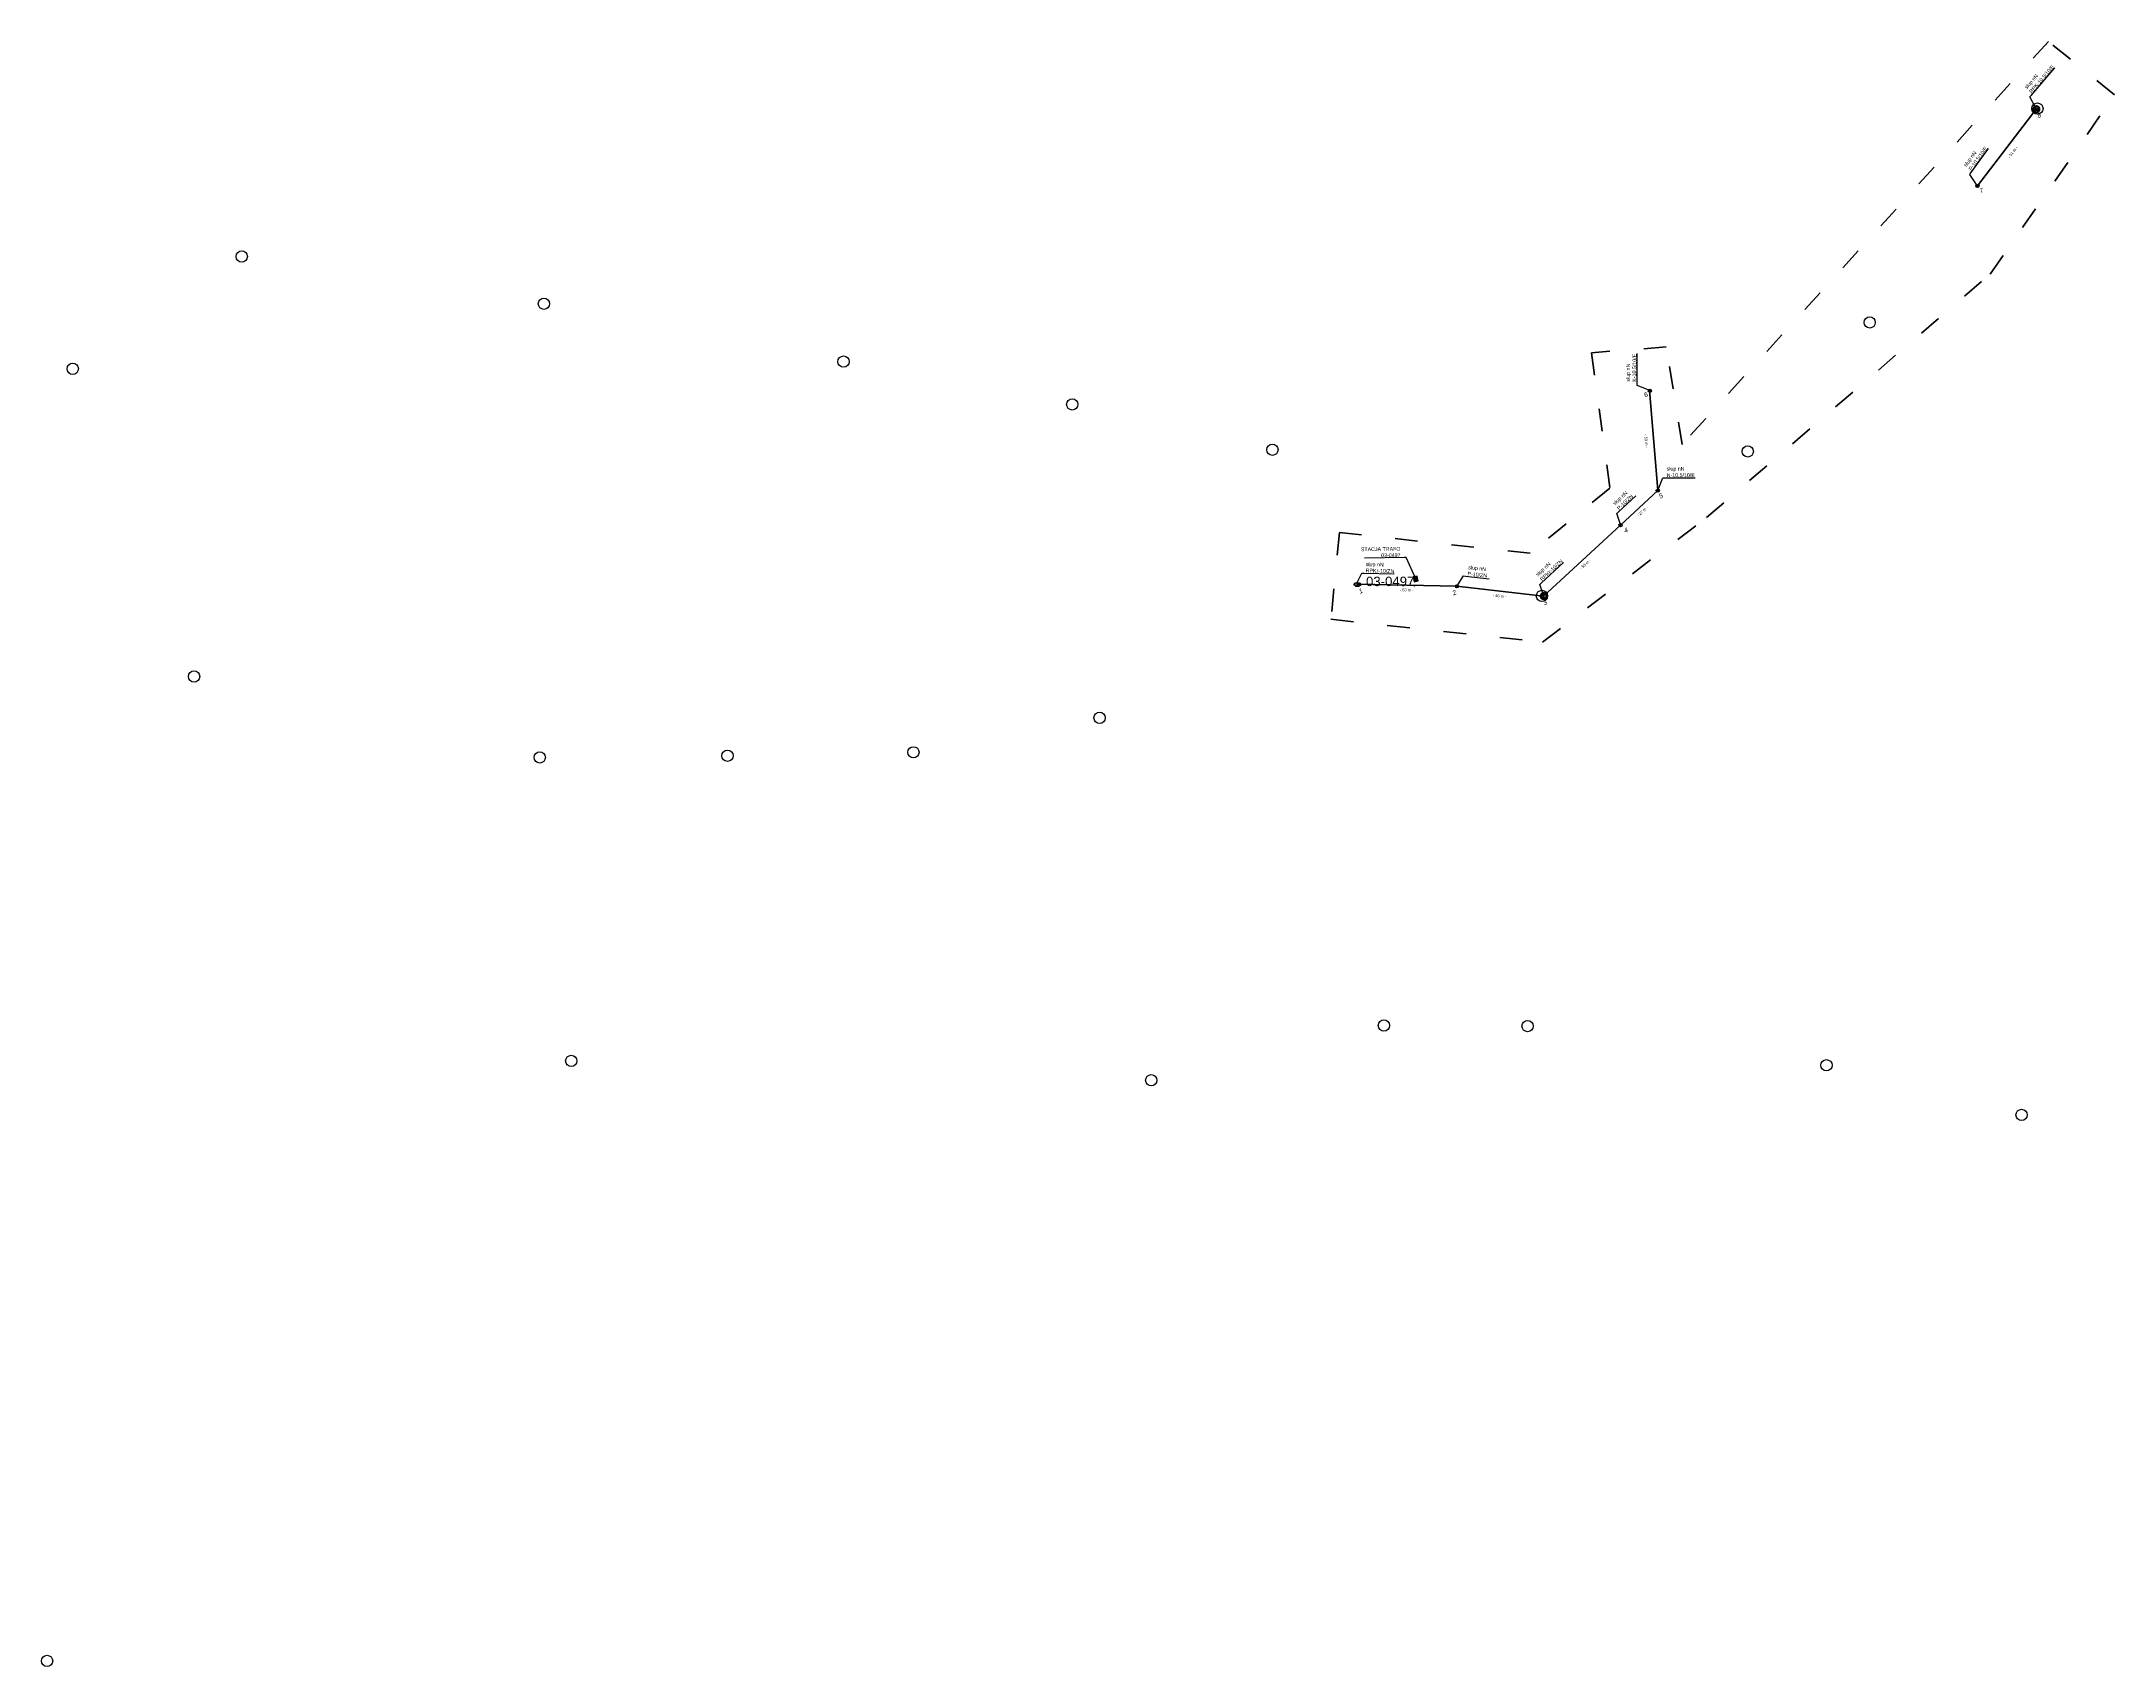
# Model space of a CAD drawing. Header units: metres. Extents: x 5772289 to 7530543, y 5762751 to 5793884.
# Drawn here: x 7527831 to 7528929, y 5786960 to 5787821 of the extents above; entities that cross this region are included whole.
import ezdxf
from ezdxf import colors
from ezdxf.entities.mleader import LeaderData, LeaderLine
from ezdxf.enums import TextEntityAlignment as Align
from ezdxf.math import Vec2, Vec3

# ---------------------------------------------------------------- set-up
doc = ezdxf.new("R2010")
doc.units = ezdxf.units.M
doc.linetypes.add('GCAD_ISO03W100', pattern=[30, 12, -18])
for name, color, linetype, lineweight in [('!tele', 30, 'Continuous', 50), ('!trafo', 6, 'GCAD_ISO03W100', 50), ('00_Mufa', 3, 'Continuous', 30), ('_MM LINIA Sn', 40, 'Continuous', 30), ('_numery', 7, 'Continuous', 40), ('trafo otwock2|Survey_Point_Text_Name', 7, 'Continuous', 0)]:
    doc.layers.add(name, color=color, linetype=linetype, lineweight=lineweight)
doc.layers.add('_arkusze model', color=7, linetype='Continuous', lineweight=50, plot=False)
for name, color, linetype in [('_MM mufy', 3, 'Continuous'), ('_MM opisy', 7, 'Continuous'), ('_MM slupy', 5, 'Continuous'), ('_mm trafo', 3, 'Continuous'), ('DIM', 7, 'Continuous')]:
    doc.layers.add(name, color=color, linetype=linetype)
doc.styles.get("Standard").update_dxf_attribs({"font": 'arial.ttf'})
doc.dimstyles.new('opis linie', dxfattribs={"dimtxt": 1.5, "dimasz": 0.18, "dimexe": 0.18, "dimexo": 0.0625, "dimgap": 2.5, "dimtad": 4, "dimdec": 0, "dimzin": 0, "dimdsep": 46, "dimtxsty": 'Standard', "dimcen": 0.09, "dimse1": 1, "dimse2": 1, "dimsd1": 1, "dimsd2": 1, "dimclrt": 256, "dimadec": 0, "dimazin": 0, "dimtfac": 1, "dimtdec": 0, "dimtofl": 0, "dimtmove": 0, "dimatfit": 3, "dimfxl": 1, "dimtfill": 1, "dimtolj": 1, "dimtzin": 0, "dimarcsym": 0})

# ---------------------------------------------------------------- blocks, each defined once
blk = doc.blocks.new('trafo')
at = {"layer": '_mm trafo'}
h = blk.add_hatch(color=256, dxfattribs=at)
h.dxf.hatch_style = 1
h.paths.add_polyline_path([(-1.2, 1), (-0.5, -1.5), (1.6, -1), (1, 1.6)])
at = {"layer": '_MM LINIA Sn', "color": 2, "lineweight": 60}
for p, q in [((0.6, 0), (-0.4, 0.9)), ((-0.3, -0.2), (0.6, 0)), ((0.6, -0.9), (-0.3, -0.2)), ((0.6, -0.7), (0.4, -0.9)), ((0.4, -0.9), (0.6, -0.9)), ((0.6, -0.9), (0.6, -0.7))]:
    blk.add_line(p, q, dxfattribs=at)
at = {"layer": '_mm trafo', "flags": 128}
blk.add_lwpolyline([(-0.5, -1.5), (1.6, -1), (1, 1.6), (-1.2, 1), (-0.5, -1.5)], close=True, dxfattribs=at)
blk = doc.blocks.new('ZN')
at = {"layer": '_MM slupy', "transparency": 33554687}
h = blk.add_hatch(color=256, dxfattribs=at)
h.dxf.hatch_style = 1
h.paths.add_polyline_path([(0, -0.9), (0, 0.9, 1)])
at = {"layer": '_MM slupy'}
blk.add_circle((0, 0), 0.857, dxfattribs=at)
blk = doc.blocks.new('trafo otwock2|NULL-flatten-267')
at = {"color": 2, "linetype": 'Continuous', "lineweight": 0}
blk.add_point((0, 0), dxfattribs=at)
blk = doc.blocks.new('trafo otwock2-flatten-1')
at = {"layer": '!tele'}
blk.add_blockref('trafo otwock2|NULL-flatten-267', (7528558.11428, 5787532.69556), dxfattribs=at)
at = {"layer": 'trafo otwock2|Survey_Point_Text_Name', "color": 3, "linetype": 'Continuous', "lineweight": 53}
blk.add_text('03-0497', height=5, dxfattribs=at).set_placement((7528558.11428, 5787532.69556), align=Align.RIGHT)
blk = doc.blocks.new('*D3356')
at = {"layer": 'DIM', "insert": (7528875.2, 5787762.7), "char_height": 1.5, "attachment_point": 5, "rotation": 52.6673, "bg_fill": 3, "box_fill_scale": 1.1, "bg_fill_color": 9, "bg_fill_true_color": 13158600, "bg_fill_transparency": 0}
blk.add_mtext('\\A1;- 51 m -', dxfattribs=at)
blk = doc.blocks.new('*D3357')
at = {"layer": 'DIM', "insert": (7528681, 5787609.6), "char_height": 1.5, "attachment_point": 5, "rotation": 274.6898, "bg_fill": 3, "box_fill_scale": 1.1, "bg_fill_color": 9, "bg_fill_true_color": 13158600, "bg_fill_transparency": 0}
blk.add_mtext('\\A1;- 53 m -', dxfattribs=at)
blk = doc.blocks.new('*D3358')
at = {"layer": 'DIM', "insert": (7528679, 5787572.3), "char_height": 1.5, "attachment_point": 5, "rotation": 42.7418, "bg_fill": 3, "box_fill_scale": 1.1, "bg_fill_color": 9, "bg_fill_true_color": 13158600, "bg_fill_transparency": 0}
blk.add_mtext('\\A1;- 27 m -', dxfattribs=at)
blk = doc.blocks.new('*D3359')
at = {"layer": 'DIM', "insert": (7528648.7, 5787544.3), "char_height": 1.5, "attachment_point": 5, "rotation": 42.6729, "bg_fill": 3, "box_fill_scale": 1.1, "bg_fill_color": 9, "bg_fill_true_color": 13158600, "bg_fill_transparency": 0}
blk.add_mtext('\\A1;- 55 m -', dxfattribs=at)
blk = doc.blocks.new('*D3360')
at = {"layer": 'DIM', "insert": (7528603.3, 5787527.5), "char_height": 1.5, "attachment_point": 5, "rotation": 353.5, "bg_fill": 3, "box_fill_scale": 1.1, "bg_fill_color": 9, "bg_fill_true_color": 13158600, "bg_fill_transparency": 0}
blk.add_mtext('\\A1;- 46 m -', dxfattribs=at)
blk = doc.blocks.new('*D3361')
at = {"layer": 'DIM', "insert": (7528554, 5787530.7), "char_height": 1.5, "attachment_point": 5, "rotation": 358.7309, "bg_fill": 3, "box_fill_scale": 1.1, "bg_fill_color": 9, "bg_fill_true_color": 13158600, "bg_fill_transparency": 0}
blk.add_mtext('\\A1;- 53 m -', dxfattribs=at)
blk = doc.blocks.new('R')
at = {"layer": '_MM slupy', "transparency": 33554687}
h = blk.add_hatch(color=256, dxfattribs=at)
h.dxf.hatch_style = 1
h.paths.add_polyline_path([(-0.9, -0.9), (-0.9, 0.9, 1)])
h = blk.add_hatch(color=256, dxfattribs=at)
h.dxf.hatch_style = 1
h.paths.add_polyline_path([(0.9, 0.9), (0.9, -0.9, 1)])
at = {"layer": '_MM slupy'}
for points in [[(-0.9, 0.9), (0.9, 0.9)], [(-0.9, -0.9), (0.9, -0.9)]]:
    blk.add_lwpolyline(points, dxfattribs=at)
for centre in [(-0.9, 0), (0.9, 0)]:
    blk.add_circle(centre, 0.857, dxfattribs=at)
blk = doc.blocks.new('E')
at = {"layer": '_MM slupy'}
h = blk.add_hatch(color=256, dxfattribs=at)
h.dxf.hatch_style = 1
h.paths.add_polyline_path([(0.3, 0.4, 1), (-0.3, -0.4, 1)])
for radius in [0.857, 0.457]:
    blk.add_circle((0, 0), radius, dxfattribs=at)
blk = doc.blocks.new('mufa')
at = {"layer": '_MM mufy'}
h = blk.add_hatch(color=256, dxfattribs=at)
h.dxf.hatch_style = 1
h.paths.add_polyline_path([(2.2, 0.1, 1), (-2.1, -0.1, 1)])
h.paths.add_polyline_path([(-1.1, 0, -1), (1.2, 0.1, -1)], flags=16)
h.paths.add_polyline_path([(-0.8, 0, -1), (0.9, 0.1, -1)], flags=0)
blk = doc.blocks.new('q')
at = {"layer": '_MM slupy'}
blk.add_blockref('ZN', (0, 0), dxfattribs=at)
at = {"layer": '_MM opisy'}
ml = blk.add_multileader_mtext('Standard', dxfattribs=at)
ml.set_content('\\pxql;słup nN\\PP-10/ZN', color=256)
ml.set_leader_properties()
ml.build(insert=Vec2(0, 0))
ml.multileader.update_dxf_attribs({"has_text_frame": 1, "text_left_attachment_type": 5, "text_right_attachment_type": 5, "dogleg_length": 1, "arrow_head_size": 1})
ctx = ml.context
ctx.base_point, ctx.char_height, ctx.arrow_head_size, ctx.landing_gap_size, ctx.plane_origin = Vec3(3.8, 5.9), 2, 1, 1, Vec3(1.7, -1.4)
ctx.left_attachment, ctx.right_attachment = 5, 5
notes = []
notes.append((ctx, [(0, (1, 1, 0), (2.8, 5.9), (1, 0), 1, [(0, [(0, 0), (2.8, 5.9)], 0, [])])]))
ctx.mtext.insert, ctx.mtext.flow_direction = Vec3(4.8, 11.7), 5
ctx.mtext.has_bg_fill, ctx.mtext.bg_color, ctx.mtext.bg_scale_factor, ctx.mtext.bg_transparency, ctx.mtext.use_window_bg_color = 1, -1023410175, 1, 0, 1
for ctx, leaders in notes:
    for number, flags, end, landing, length, lines in leaders:
        leader = LeaderData()
        leader.index, (leader.has_last_leader_line, leader.has_dogleg_vector, leader.attachment_direction) = number, flags
        leader.last_leader_point, leader.dogleg_vector, leader.dogleg_length = Vec3(end), Vec3(landing), length
        for number, points, colour, breaks in lines:
            line = LeaderLine()
            line.index, line.vertices, line.color, line.breaks = number, Vec3.list(points), colors.encode_raw_color(colour), breaks
            leader.lines.append(line)
        ctx.leaders.append(leader)

msp = doc.modelspace()

# ---------------------------------------------------------------- linework, layer by layer
at = {"layer": '!tele'}
msp.add_lwpolyline([(7528856.5, 5787744.8), (7528887.6, 5787785.5)], dxfattribs=at)
at = {"layer": '!trafo'}
msp.add_lwpolyline([(7528518.4, 5787561.1), (7528513.9, 5787515.1), (7528626, 5787503), (7528713, 5787569.1), (7528863.3, 5787698.1), (7528929.2, 5787793.1), (7528894.1, 5787821.4), (7528700, 5787607.7), (7528691.6, 5787659.5), (7528652, 5787656.4), (7528661.7, 5787584.7), (7528619.5, 5787550.1)], close=True, dxfattribs=at)
at = {"layer": '00_Mufa'}
for centre in [(7528888.3, 5787785.8), (7527936.7, 5787707.4), (7528096.8, 5787682.4), (7528799.4, 5787672.5), (7527847.1, 5787647.9), (7528255.6, 5787651.7), (7528376.8, 5787629), (7528482.9, 5787605), (7528734.8, 5787604.1), (7528625.7, 5787527.5), (7527911.4, 5787484.8), (7528391.3, 5787462.9), (7528094.6, 5787441.9), (7528194.1, 5787442.8), (7528292.6, 5787444.6), (7528542, 5787299.8), (7528618.1, 5787299.5), (7528111.3, 5787281), (7528776.5, 5787278.7), (7528418.7, 5787270.8), (7528879.9, 5787252.4), (7527833.5, 5786963)]:
    msp.add_circle(centre, 3, dxfattribs=at)

# ---------------------------------------------------------------- block references
at = {"layer": '_arkusze model', "rotation": 357.3066721443945}
msp.add_blockref('trafo', (7528558.6, 5787536.5), dxfattribs=at)

# ---------------------------------------------------------------- next in the draw order: block references
for p, rotation in [((7528667.4, 5787565), 42.74178743081096), ((7528580.7, 5787532.6), 353.5000456583916)]:
    msp.add_blockref('q', p, dxfattribs=dict(rotation=rotation))

# ---------------------------------------------------------------- next in the draw order: leaders
at = {"layer": '_mm trafo', "color": 3}
ml = msp.add_multileader_mtext('Standard', dxfattribs=at)
ml.set_content('STACJA TRAFO\\P03-0497', color=3)
ml.set_leader_properties()
ml.build(insert=Vec2(0, 0))
ml.multileader.update_dxf_attribs({"has_text_frame": 1, "text_left_attachment_type": 5, "text_right_attachment_type": 5, "dogleg_length": 1, "arrow_head_size": 1.5})
ctx = ml.context
ctx.base_point, ctx.char_height, ctx.arrow_head_size, ctx.plane_origin, ctx.plane_x_axis, ctx.plane_y_axis = Vec3(7528528.1, 5787547.4), 2, 1.5, Vec3(7528562.8, 5787504.4), Vec3(0.999891, 0.014731), Vec3(-0.014731, 0.999891)
ctx.left_attachment, ctx.right_attachment, ctx.text_align_type, ctx.attachment_type = 5, 5, 2, 2
notes = []
notes.append((ctx, [(0, (1, 1, 0), (7528553.8, 5787547.8), (-0.999891, -0.014731), 1, [(0, [(7528559.5, 5787535.2)], 0, [])])]))
ctx.mtext.insert, ctx.mtext.text_direction, ctx.mtext.rotation, ctx.mtext.alignment, ctx.mtext.flow_direction = Vec3(7528550.7, 5787553.5), Vec3(0.999891, 0.014731), 6.129723, 3, 5
ctx.mtext.has_bg_fill, ctx.mtext.bg_color, ctx.mtext.bg_scale_factor, ctx.mtext.bg_transparency, ctx.mtext.use_window_bg_color = 1, -1073741824, 1, 0, 1
for ctx, leaders in notes:
    for number, flags, end, landing, length, lines in leaders:
        leader = LeaderData()
        leader.index, (leader.has_last_leader_line, leader.has_dogleg_vector, leader.attachment_direction) = number, flags
        leader.last_leader_point, leader.dogleg_vector, leader.dogleg_length = Vec3(end), Vec3(landing), length
        for number, points, colour, breaks in lines:
            line = LeaderLine()
            line.index, line.vertices, line.color, line.breaks = number, Vec3.list(points), colors.encode_raw_color(colour), breaks
            leader.lines.append(line)
        ctx.leaders.append(leader)

# ---------------------------------------------------------------- next in the draw order: linework, layer by layer
at = {"layer": '!tele'}
msp.add_lwpolyline([(7528527.4, 5787533.8), (7528580.7, 5787532.6), (7528626.6, 5787527.4), (7528667.4, 5787565), (7528687.2, 5787583.3), (7528682.8, 5787636.5)], dxfattribs=at)

# ---------------------------------------------------------------- next in the draw order: block references
msp.add_blockref('trafo otwock2-flatten-1', (0, 0), dxfattribs=at)

# ---------------------------------------------------------------- next in the draw order: dimensions: what is measured, and where the dimension line sits
at = {"layer": 'DIM'}
for p1, p2, picture, middle in [((7528856.5, 5787744.8), (7528887.6, 5787785.5), '*D3356', (7528875.2, 5787762.7)), ((7528682.8, 5787636.5), (7528687.2, 5787583.3), '*D3357', (7528681, 5787609.6))]:
    dim = msp.add_aligned_dim(p1=p1, p2=p2, distance=-0.7, dimstyle='opis linie', override={"dimpost": '- <> m -'}, dxfattribs=at)
    dim.commit()
    dim.dimension.update_dxf_attribs({"geometry": picture, "text_midpoint": middle})

# ---------------------------------------------------------------- next in the draw order: dimensions: what is measured, and where the dimension line sits
dim = msp.add_aligned_dim(p1=(7528687.2, 5787583.3), p2=(7528667.4, 5787565), distance=-0.8, dimstyle='opis linie', override={"dimpost": '- <> m -'}, dxfattribs=at)
dim.commit()
dim.dimension.update_dxf_attribs({"geometry": '*D3358', "text_midpoint": (7528679, 5787572.3)})

# ---------------------------------------------------------------- next in the draw order: leaders
at = {"layer": '_MM opisy'}
ml = msp.add_multileader_mtext('Standard', dxfattribs=at)
ml.set_content('\\pxql;słup nN\\PRPK-10,5/10/E', color=256)
ml.set_leader_properties()
ml.build(insert=Vec2(0, 0))
ml.multileader.update_dxf_attribs({"has_text_frame": 1, "text_left_attachment_type": 5, "text_right_attachment_type": 5, "dogleg_length": 1, "arrow_head_size": 1})
ctx = ml.context
ctx.base_point, ctx.char_height, ctx.arrow_head_size, ctx.landing_gap_size, ctx.plane_origin, ctx.plane_x_axis, ctx.plane_y_axis = Vec3(7528885, 5787792.7), 2, 1, 1, Vec3(7528889.9, 5787785.9), Vec3(0.650791, 0.759257), Vec3(-0.759257, 0.650791)
ctx.left_attachment, ctx.right_attachment = 5, 5
notes = []
notes.append((ctx, [(0, (1, 1, 0), (7528884.3, 5787792), (0.650791, 0.759257), 1, [(0, [(7528887.7, 5787785.5)], 0, [])])]))
ctx.mtext.insert, ctx.mtext.text_direction, ctx.mtext.flow_direction = Vec3(7528881.2, 5787797.2), Vec3(0.650791, 0.759257), 5
ctx.mtext.has_bg_fill, ctx.mtext.bg_color, ctx.mtext.bg_scale_factor, ctx.mtext.bg_transparency, ctx.mtext.use_window_bg_color = 1, -1023410175, 1, 0, 1
ml = msp.add_multileader_mtext('Standard', dxfattribs=at)
ml.set_content('\\pxql;słup nN\\PP-10,5/10/E', color=256)
ml.set_leader_properties()
ml.build(insert=Vec2(0, 0))
ml.multileader.update_dxf_attribs({"has_text_frame": 1, "text_left_attachment_type": 5, "text_right_attachment_type": 5, "dogleg_length": 1, "arrow_head_size": 1})
ctx = ml.context
ctx.base_point, ctx.char_height, ctx.arrow_head_size, ctx.landing_gap_size, ctx.plane_origin, ctx.plane_x_axis, ctx.plane_y_axis = Vec3(7528853.1, 5787751.8), 2, 1, 1, Vec3(7528858.6, 5787745.3), Vec3(0.585916, 0.810372), Vec3(-0.810372, 0.585916)
ctx.left_attachment, ctx.right_attachment = 5, 5
notes.append((ctx, [(0, (1, 1, 0), (7528852.5, 5787750.9), (0.585916, 0.810372), 1, [(0, [(7528856.5, 5787744.8)], 0, [])])]))
ctx.mtext.insert, ctx.mtext.text_direction, ctx.mtext.flow_direction = Vec3(7528849, 5787755.9), Vec3(0.585916, 0.810372), 5
ctx.mtext.has_bg_fill, ctx.mtext.bg_color, ctx.mtext.bg_scale_factor, ctx.mtext.bg_transparency, ctx.mtext.use_window_bg_color = 1, -1023410175, 1, 0, 1
ml = msp.add_multileader_mtext('Standard', dxfattribs=at)
ml.set_content('\\pxql;słup nN\\PK-10,5/10/E', color=256)
ml.set_leader_properties()
ml.build(insert=Vec2(0, 0))
ml.multileader.update_dxf_attribs({"has_text_frame": 1, "text_left_attachment_type": 5, "text_right_attachment_type": 5, "dogleg_length": 1, "arrow_head_size": 1})
ctx = ml.context
ctx.base_point, ctx.char_height, ctx.arrow_head_size, ctx.landing_gap_size, ctx.plane_origin, ctx.plane_x_axis, ctx.plane_y_axis = Vec3(7528676.1, 5787640.1), 2, 1, 1, Vec3(7528684.3, 5787638), Vec3(0.007576, 0.999971), Vec3(-0.999971, 0.007576)
ctx.left_attachment, ctx.right_attachment = 5, 5
notes.append((ctx, [(0, (1, 1, 0), (7528676.1, 5787639.1), (0.007576, 0.999971), 1, [(0, [(7528682.9, 5787636.3)], 0, [])])]))
ctx.mtext.insert, ctx.mtext.text_direction, ctx.mtext.flow_direction = Vec3(7528670.3, 5787641.1), Vec3(0.007576, 0.999971), 5
ctx.mtext.has_bg_fill, ctx.mtext.bg_color, ctx.mtext.bg_scale_factor, ctx.mtext.bg_transparency, ctx.mtext.use_window_bg_color = 1, -1023410175, 1, 0, 1
for ctx, leaders in notes:
    for number, flags, end, landing, length, lines in leaders:
        leader = LeaderData()
        leader.index, (leader.has_last_leader_line, leader.has_dogleg_vector, leader.attachment_direction) = number, flags
        leader.last_leader_point, leader.dogleg_vector, leader.dogleg_length = Vec3(end), Vec3(landing), length
        for number, points, colour, breaks in lines:
            line = LeaderLine()
            line.index, line.vertices, line.color, line.breaks = number, Vec3.list(points), colors.encode_raw_color(colour), breaks
            leader.lines.append(line)
        ctx.leaders.append(leader)

# ---------------------------------------------------------------- next in the draw order: block references
at = {"color": 5, "lineweight": 70}
msp.add_blockref('mufa', (7528887.7, 5787785.5), dxfattribs=at)
for p, rotation in [((7528887.7, 5787785.5), 49.39870536158462), ((7528856.5, 5787744.8), 54.1322586843614), ((7528682.9, 5787636.3), 89.5659493701748)]:
    msp.add_blockref('E', p, dxfattribs=dict(rotation=rotation))

# ---------------------------------------------------------------- next in the draw order: texts
at = {"layer": '_numery', "oblique": 10}
for s, p in [('8', (7528888.8, 5787780.7)), ('7', (7528858.2, 5787740.7)), ('6', (7528680.3, 5787632.6))]:
    msp.add_text(s, height=2.5, rotation=25.925, dxfattribs=at).set_placement(p)

# ---------------------------------------------------------------- next in the draw order: dimensions: what is measured, and where the dimension line sits
at = {"layer": 'DIM'}
dim = msp.add_aligned_dim(p1=(7528667.4, 5787565), p2=(7528626.6, 5787527.4), distance=-0.8, dimstyle='opis linie', override={"dimpost": '- <> m -'}, dxfattribs=at)
dim.commit()
dim.dimension.update_dxf_attribs({"geometry": '*D3359', "text_midpoint": (7528648.7, 5787544.3)})

# ---------------------------------------------------------------- next in the draw order: leaders
at = {"layer": '_MM opisy'}
ml = msp.add_multileader_mtext('Standard', dxfattribs=at)
ml.set_content('\\pxql;słup nN\\PN-10,5/10/E', color=256)
ml.set_leader_properties()
ml.build(insert=Vec2(0, 0))
ml.multileader.update_dxf_attribs({"has_text_frame": 1, "text_left_attachment_type": 5, "text_right_attachment_type": 5, "dogleg_length": 1, "arrow_head_size": 1})
ctx = ml.context
ctx.base_point, ctx.char_height, ctx.arrow_head_size, ctx.landing_gap_size, ctx.plane_origin = Vec3(7528690.8, 5787590.1), 2, 1, 1, Vec3(7528688.8, 5787581.9)
ctx.left_attachment, ctx.right_attachment = 5, 5
notes = []
notes.append((ctx, [(0, (1, 1, 0), (7528689.8, 5787590.1), (1, 0), 1, [(0, [(7528687.1, 5787583.3)], 0, [])])]))
ctx.mtext.insert, ctx.mtext.flow_direction = Vec3(7528691.8, 5787595.9), 5
ctx.mtext.has_bg_fill, ctx.mtext.bg_color, ctx.mtext.bg_scale_factor, ctx.mtext.bg_transparency, ctx.mtext.use_window_bg_color = 1, -1023410175, 1, 0, 1
for ctx, leaders in notes:
    for number, flags, end, landing, length, lines in leaders:
        leader = LeaderData()
        leader.index, (leader.has_last_leader_line, leader.has_dogleg_vector, leader.attachment_direction) = number, flags
        leader.last_leader_point, leader.dogleg_vector, leader.dogleg_length = Vec3(end), Vec3(landing), length
        for number, points, colour, breaks in lines:
            line = LeaderLine()
            line.index, line.vertices, line.color, line.breaks = number, Vec3.list(points), colors.encode_raw_color(colour), breaks
            leader.lines.append(line)
        ctx.leaders.append(leader)

# ---------------------------------------------------------------- next in the draw order: block references
msp.add_blockref('E', (7528687.1, 5787583.3))

# ---------------------------------------------------------------- next in the draw order: texts
at = {"layer": '_numery', "oblique": 10}
for s, p in [('5', (7528688.3, 5787578.9)), ('4', (7528669.7, 5787560.7))]:
    msp.add_text(s, height=2.5, rotation=25.925, dxfattribs=at).set_placement(p)

# ---------------------------------------------------------------- next in the draw order: dimensions: what is measured, and where the dimension line sits
at = {"layer": 'DIM'}
dim = msp.add_aligned_dim(p1=(7528626.6, 5787527.4), p2=(7528580.7, 5787532.6), distance=-0.7, dimstyle='opis linie', override={"dimpost": '- <> m -'}, dxfattribs=at)
dim.commit()
dim.dimension.update_dxf_attribs({"geometry": '*D3360', "text_midpoint": (7528603.3, 5787527.5)})

# ---------------------------------------------------------------- next in the draw order: dimensions: what is measured, and where the dimension line sits
dim = msp.add_aligned_dim(p1=(7528580.7, 5787532.6), p2=(7528527.4, 5787533.8), distance=-0.7, dimstyle='opis linie', override={"dimpost": '- <> m -'}, dxfattribs=at)
dim.commit()
dim.dimension.update_dxf_attribs({"geometry": '*D3361', "text_midpoint": (7528554, 5787530.7)})

# ---------------------------------------------------------------- next in the draw order: leaders
at = {"layer": '_MM opisy'}
ml = msp.add_multileader_mtext('Standard', dxfattribs=at)
ml.set_content('\\pxql;słup nN\\PRPKr-10/ZN', color=256)
ml.set_leader_properties()
ml.build(insert=Vec2(0, 0))
ml.multileader.update_dxf_attribs({"has_text_frame": 1, "text_left_attachment_type": 5, "text_right_attachment_type": 5, "dogleg_length": 1, "arrow_head_size": 1})
ctx = ml.context
ctx.base_point, ctx.char_height, ctx.arrow_head_size, ctx.landing_gap_size, ctx.plane_origin, ctx.plane_x_axis, ctx.plane_y_axis = Vec3(7528625.3, 5787534.2), 2, 1, 1, Vec3(7528628.8, 5787527.5), Vec3(0.735235, 0.677812), Vec3(-0.677812, 0.735235)
ctx.left_attachment, ctx.right_attachment = 5, 5
notes = []
notes.append((ctx, [(0, (1, 1, 0), (7528624.6, 5787533.6), (0.735235, 0.677812), 1, [(0, [(7528626.6, 5787527.4), (7528624.6, 5787533.6)], 0, [])])]))
ctx.mtext.insert, ctx.mtext.text_direction, ctx.mtext.flow_direction = Vec3(7528622.2, 5787539.2), Vec3(0.735235, 0.677812), 5
ctx.mtext.has_bg_fill, ctx.mtext.bg_color, ctx.mtext.bg_scale_factor, ctx.mtext.bg_transparency, ctx.mtext.use_window_bg_color = 1, -1023410175, 1, 0, 1
for ctx, leaders in notes:
    for number, flags, end, landing, length, lines in leaders:
        leader = LeaderData()
        leader.index, (leader.has_last_leader_line, leader.has_dogleg_vector, leader.attachment_direction) = number, flags
        leader.last_leader_point, leader.dogleg_vector, leader.dogleg_length = Vec3(end), Vec3(landing), length
        for number, points, colour, breaks in lines:
            line = LeaderLine()
            line.index, line.vertices, line.color, line.breaks = number, Vec3.list(points), colors.encode_raw_color(colour), breaks
            leader.lines.append(line)
        ctx.leaders.append(leader)

# ---------------------------------------------------------------- next in the draw order: block references
at = {"color": 5, "lineweight": 70}
msp.add_blockref('mufa', (7528626.6, 5787527.4), dxfattribs=at)
msp.add_blockref('R', (7528626.6, 5787527.4, 124.6))

# ---------------------------------------------------------------- next in the draw order: texts
at = {"layer": '_numery', "oblique": 10}
for s, p in [('2', (7528578.8, 5787527.6)), ('3', (7528626.9, 5787522.4))]:
    msp.add_text(s, height=2.5, rotation=25.925, dxfattribs=at).set_placement(p)

# ---------------------------------------------------------------- next in the draw order: leaders
at = {"layer": '_MM opisy'}
ml = msp.add_multileader_mtext('Standard', dxfattribs=at)
ml.set_content('\\pxql;słup nN\\PRPKr-10/ZN', color=256)
ml.set_leader_properties()
ml.build(insert=Vec2(0, 0))
ml.multileader.update_dxf_attribs({"has_text_frame": 1, "text_left_attachment_type": 5, "text_right_attachment_type": 5, "dogleg_length": 1, "arrow_head_size": 1})
ctx = ml.context
ctx.base_point, ctx.char_height, ctx.arrow_head_size, ctx.landing_gap_size, ctx.plane_origin, ctx.plane_x_axis, ctx.plane_y_axis = Vec3(7528531.3, 5787539.6), 2, 1, 1, Vec3(7528529.1, 5787532.3), Vec3(0.999755, -0.022148), Vec3(0.022148, 0.999755)
ctx.left_attachment, ctx.right_attachment = 5, 5
notes = []
notes.append((ctx, [(0, (1, 1, 0), (7528530.3, 5787539.6), (0.999755, -0.022148), 1, [(0, [(7528527.4, 5787533.8), (7528530.3, 5787539.6)], 0, [])])]))
ctx.mtext.insert, ctx.mtext.text_direction, ctx.mtext.flow_direction = Vec3(7528532.4, 5787545.3), Vec3(0.999755, -0.022148), 5
ctx.mtext.has_bg_fill, ctx.mtext.bg_color, ctx.mtext.bg_scale_factor, ctx.mtext.bg_transparency, ctx.mtext.use_window_bg_color = 1, -1023410175, 1, 0, 1
for ctx, leaders in notes:
    for number, flags, end, landing, length, lines in leaders:
        leader = LeaderData()
        leader.index, (leader.has_last_leader_line, leader.has_dogleg_vector, leader.attachment_direction) = number, flags
        leader.last_leader_point, leader.dogleg_vector, leader.dogleg_length = Vec3(end), Vec3(landing), length
        for number, points, colour, breaks in lines:
            line = LeaderLine()
            line.index, line.vertices, line.color, line.breaks = number, Vec3.list(points), colors.encode_raw_color(colour), breaks
            leader.lines.append(line)
        ctx.leaders.append(leader)

# ---------------------------------------------------------------- next in the draw order: block references
msp.add_blockref('R', (7528527.9, 5787533.6))

# ---------------------------------------------------------------- next in the draw order: texts
at = {"layer": '_numery', "oblique": 10}
msp.add_text('1', height=2.5, rotation=25.925, dxfattribs=at).set_placement((7528529.2, 5787528.5))

doc.saveas('drawing.dxf')
